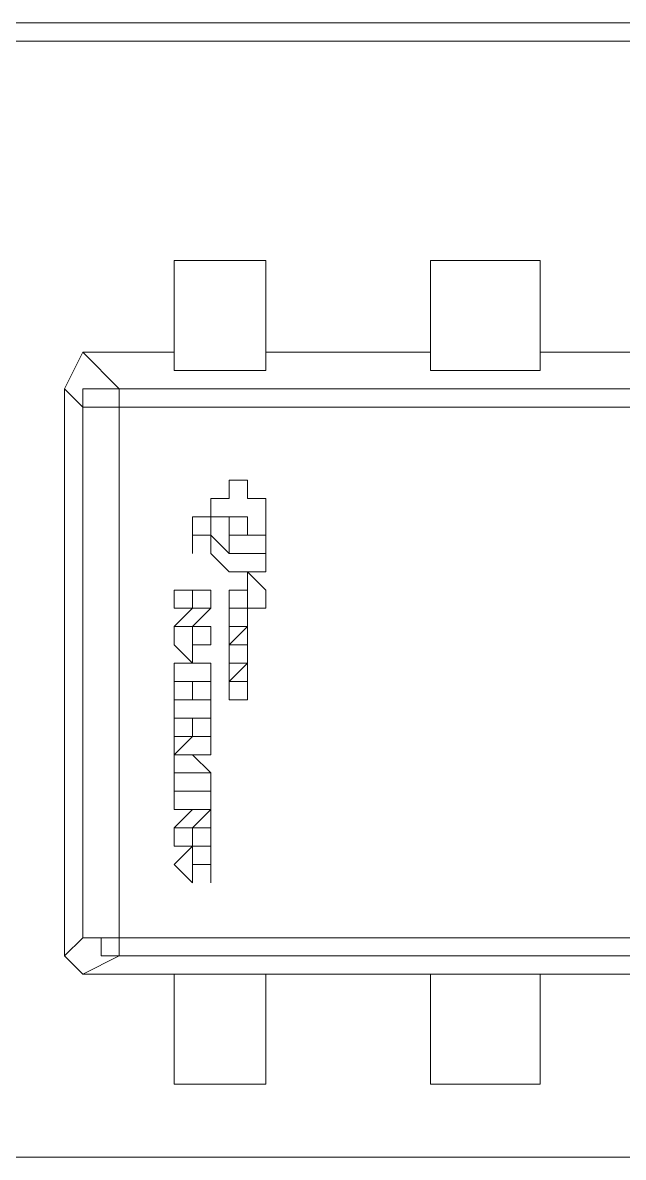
# Model space of a CAD drawing. Header units: centimetres. Extents: x -12.2 to 12.2, y -6.1 to 6.1.
# Drawn here: x -6.2599 to -6.1441, y 0.1357 to 0.3545 of the extents above; entities that cross this region are included whole.
import ezdxf

# ---------------------------------------------------------------- set-up
doc = ezdxf.new("R2010")
doc.units = ezdxf.units.CM
doc.header["$MEASUREMENT"] = 0
doc.layers.add('Camada 1', color=7, linetype='Continuous')

msp = doc.modelspace()

# ---------------------------------------------------------------- linework, layer by layer
at = {"layer": 'Camada 1', "lineweight": 9}
for points in [[(-5.8497, 0.35447), (-5.8497, 0.35447), (-6.60112, 0.35447), (-6.60112, 0.35447)], [(-5.89909, 0.35094), (-5.89909, 0.35094), (-6.60112, 0.35094), (-6.60112, 0.35094)], [(-6.21306, 0.30861), (-6.21306, 0.30861), (-6.2307, 0.30861), (-6.2307, 0.30861)], [(-6.2307, 0.30861), (-6.2307, 0.30861), (-6.2307, 0.28744), (-6.2307, 0.28744)], [(-6.21306, 0.28744), (-6.21306, 0.28744), (-6.21306, 0.30861), (-6.21306, 0.30861)], [(-6.16015, 0.30861), (-6.16015, 0.30861), (-6.18131, 0.30861), (-6.18131, 0.30861)], [(-6.18131, 0.30861), (-6.18131, 0.30861), (-6.18131, 0.28744), (-6.18131, 0.28744)], [(-6.16015, 0.28744), (-6.16015, 0.28744), (-6.16015, 0.30861), (-6.16015, 0.30861)], [(-6.25187, 0.28391), (-6.25187, 0.28391), (-6.24834, 0.29097), (-6.24834, 0.29097)], [(-6.24129, 0.28391), (-6.24129, 0.28391), (-6.24834, 0.29097), (-6.24834, 0.29097)], [(-6.24834, 0.29097), (-6.24834, 0.29097), (-6.2307, 0.29097), (-6.2307, 0.29097)], [(-6.21306, 0.29097), (-6.21306, 0.29097), (-6.18131, 0.29097), (-6.18131, 0.29097)], [(-6.16015, 0.29097), (-6.16015, 0.29097), (-6.13192, 0.29097), (-6.13192, 0.29097)], [(-6.2307, 0.28744), (-6.2307, 0.28744), (-6.21306, 0.28744), (-6.21306, 0.28744)], [(-6.18131, 0.28744), (-6.18131, 0.28744), (-6.16015, 0.28744), (-6.16015, 0.28744)], [(-6.24834, 0.28038), (-6.24834, 0.28038), (-6.25187, 0.28391), (-6.25187, 0.28391)], [(-6.25187, 0.17455), (-6.25187, 0.17455), (-6.25187, 0.28391), (-6.25187, 0.28391)], [(-6.10017, 0.28391), (-6.10017, 0.28391), (-6.24129, 0.28391), (-6.24129, 0.28391)], [(-6.24834, 0.28038), (-6.24834, 0.28038), (-6.24834, 0.17808), (-6.24834, 0.17808)], [(-6.24129, 0.28038), (-6.24129, 0.28038), (-6.24129, 0.17808), (-6.24129, 0.17808)], [(-6.10017, 0.28038), (-6.10017, 0.28038), (-6.24129, 0.28038), (-6.24129, 0.28038)], [(-6.22012, 0.26627), (-6.22012, 0.26627), (-6.22012, 0.26627), (-6.22012, 0.26627)], [(-6.22012, 0.26627), (-6.22012, 0.26627), (-6.21659, 0.26627), (-6.21659, 0.26627)], [(-6.21659, 0.26627), (-6.21659, 0.26627), (-6.21659, 0.26627), (-6.21659, 0.26627)], [(-6.21659, 0.26627), (-6.21659, 0.26627), (-6.21659, 0.26274), (-6.21659, 0.26274)], [(-6.22365, 0.26274), (-6.22365, 0.26274), (-6.22365, 0.26274), (-6.22365, 0.26274)], [(-6.21659, 0.26274), (-6.21659, 0.26274), (-6.21306, 0.26274), (-6.21306, 0.26274)], [(-6.21306, 0.26274), (-6.21306, 0.26274), (-6.21306, 0.25922), (-6.21306, 0.25922)], [(-6.22012, 0.25922), (-6.22012, 0.25922), (-6.22365, 0.25922), (-6.22365, 0.25922)], [(-6.22365, 0.25922), (-6.22365, 0.25922), (-6.22365, 0.25569), (-6.22365, 0.25569)], [(-6.22012, 0.25922), (-6.22012, 0.25922), (-6.22012, 0.25922), (-6.22012, 0.25922)], [(-6.22012, 0.25922), (-6.22012, 0.25922), (-6.22012, 0.25569), (-6.22012, 0.25569)], [(-6.22012, 0.25569), (-6.22012, 0.25569), (-6.22012, 0.25922), (-6.22012, 0.25922)], [(-6.21659, 0.25569), (-6.21659, 0.25569), (-6.21659, 0.25922), (-6.21659, 0.25922)], [(-6.21659, 0.25922), (-6.21659, 0.25922), (-6.21659, 0.25922), (-6.21659, 0.25922)], [(-6.21306, 0.25922), (-6.21306, 0.25922), (-6.21306, 0.25922), (-6.21306, 0.25922)], [(-6.21306, 0.25922), (-6.21306, 0.25922), (-6.21306, 0.25569), (-6.21306, 0.25569)], [(-6.22717, 0.25569), (-6.22717, 0.25569), (-6.22717, 0.25569), (-6.22717, 0.25569)], [(-6.22365, 0.25569), (-6.22365, 0.25569), (-6.22365, 0.25569), (-6.22365, 0.25569)], [(-6.22365, 0.25569), (-6.22365, 0.25569), (-6.22365, 0.25569), (-6.22365, 0.25569)], [(-6.22365, 0.25569), (-6.22365, 0.25569), (-6.22365, 0.25569), (-6.22365, 0.25569)], [(-6.22365, 0.25569), (-6.22365, 0.25569), (-6.22012, 0.25216), (-6.22012, 0.25216)], [(-6.22012, 0.25569), (-6.22012, 0.25569), (-6.22012, 0.25569), (-6.22012, 0.25569)], [(-6.22012, 0.25569), (-6.22012, 0.25569), (-6.22012, 0.25569), (-6.22012, 0.25569)], [(-6.22012, 0.25569), (-6.22012, 0.25569), (-6.22012, 0.25569), (-6.22012, 0.25569)], [(-6.22012, 0.25569), (-6.22012, 0.25569), (-6.22012, 0.25216), (-6.22012, 0.25216)], [(-6.22012, 0.25569), (-6.22012, 0.25569), (-6.22012, 0.25569), (-6.22012, 0.25569)], [(-6.22012, 0.25569), (-6.22012, 0.25569), (-6.22012, 0.25569), (-6.22012, 0.25569)], [(-6.21659, 0.25569), (-6.21659, 0.25569), (-6.21659, 0.25569), (-6.21659, 0.25569)], [(-6.21659, 0.25569), (-6.21659, 0.25569), (-6.21659, 0.25569), (-6.21659, 0.25569)], [(-6.21659, 0.25569), (-6.21659, 0.25569), (-6.21306, 0.25569), (-6.21306, 0.25569)], [(-6.21306, 0.25569), (-6.21306, 0.25569), (-6.21306, 0.25569), (-6.21306, 0.25569)], [(-6.21306, 0.25569), (-6.21306, 0.25569), (-6.21306, 0.25569), (-6.21306, 0.25569)], [(-6.21306, 0.25569), (-6.21306, 0.25569), (-6.21306, 0.25216), (-6.21306, 0.25216)], [(-6.21306, 0.25569), (-6.21306, 0.25569), (-6.21306, 0.25569), (-6.21306, 0.25569)], [(-6.21306, 0.25569), (-6.21306, 0.25569), (-6.21306, 0.25569), (-6.21306, 0.25569)], [(-6.21306, 0.25569), (-6.21306, 0.25569), (-6.21306, 0.25569), (-6.21306, 0.25569)], [(-6.21306, 0.25569), (-6.21306, 0.25569), (-6.21306, 0.25569), (-6.21306, 0.25569)], [(-6.21306, 0.25569), (-6.21306, 0.25569), (-6.21306, 0.25569), (-6.21306, 0.25569)], [(-6.21306, 0.25569), (-6.21306, 0.25569), (-6.21306, 0.25569), (-6.21306, 0.25569)], [(-6.21306, 0.25569), (-6.21306, 0.25569), (-6.21306, 0.25569), (-6.21306, 0.25569)], [(-6.22012, 0.24863), (-6.22012, 0.24863), (-6.22365, 0.25216), (-6.22365, 0.25216)], [(-6.22012, 0.25216), (-6.22012, 0.25216), (-6.21659, 0.25216), (-6.21659, 0.25216)], [(-6.21659, 0.25216), (-6.21659, 0.25216), (-6.21659, 0.25216), (-6.21659, 0.25216)], [(-6.21659, 0.25216), (-6.21659, 0.25216), (-6.21659, 0.25216), (-6.21659, 0.25216)], [(-6.21659, 0.25216), (-6.21659, 0.25216), (-6.21659, 0.25216), (-6.21659, 0.25216)], [(-6.21659, 0.25216), (-6.21659, 0.25216), (-6.21659, 0.25216), (-6.21659, 0.25216)], [(-6.21659, 0.25216), (-6.21659, 0.25216), (-6.21306, 0.25216), (-6.21306, 0.25216)], [(-6.21306, 0.25216), (-6.21306, 0.25216), (-6.21306, 0.24863), (-6.21306, 0.24863)], [(-6.21659, 0.24863), (-6.21659, 0.24863), (-6.22012, 0.24863), (-6.22012, 0.24863)], [(-6.22012, 0.24863), (-6.22012, 0.24863), (-6.22012, 0.24863), (-6.22012, 0.24863)], [(-6.22012, 0.24863), (-6.22012, 0.24863), (-6.22012, 0.24863), (-6.22012, 0.24863)], [(-6.21306, 0.24863), (-6.21306, 0.24863), (-6.21659, 0.24863), (-6.21659, 0.24863)], [(-6.21659, 0.24863), (-6.21659, 0.24863), (-6.21659, 0.24863), (-6.21659, 0.24863)], [(-6.21659, 0.24863), (-6.21659, 0.24863), (-6.21659, 0.24863), (-6.21659, 0.24863)], [(-6.21659, 0.24863), (-6.21659, 0.24863), (-6.21659, 0.24863), (-6.21659, 0.24863)], [(-6.21659, 0.24863), (-6.21659, 0.24863), (-6.21306, 0.2451), (-6.21306, 0.2451)], [(-6.2307, 0.24158), (-6.2307, 0.24158), (-6.2307, 0.2451), (-6.2307, 0.2451)], [(-6.2307, 0.2451), (-6.2307, 0.2451), (-6.2307, 0.2451), (-6.2307, 0.2451)], [(-6.22365, 0.2451), (-6.22365, 0.2451), (-6.22717, 0.2451), (-6.22717, 0.2451)], [(-6.22717, 0.2451), (-6.22717, 0.2451), (-6.22365, 0.2451), (-6.22365, 0.2451)], [(-6.22365, 0.2451), (-6.22365, 0.2451), (-6.22365, 0.2451), (-6.22365, 0.2451)], [(-6.22365, 0.2451), (-6.22365, 0.2451), (-6.22365, 0.24158), (-6.22365, 0.24158)], [(-6.22365, 0.2451), (-6.22365, 0.2451), (-6.22365, 0.2451), (-6.22365, 0.2451)], [(-6.22012, 0.2451), (-6.22012, 0.2451), (-6.22012, 0.2451), (-6.22012, 0.2451)], [(-6.22012, 0.2451), (-6.22012, 0.2451), (-6.21659, 0.2451), (-6.21659, 0.2451)], [(-6.21659, 0.2451), (-6.21659, 0.2451), (-6.22012, 0.2451), (-6.22012, 0.2451)], [(-6.22012, 0.24158), (-6.22012, 0.24158), (-6.22012, 0.2451), (-6.22012, 0.2451)], [(-6.22012, 0.2451), (-6.22012, 0.2451), (-6.22012, 0.2451), (-6.22012, 0.2451)], [(-6.21659, 0.2451), (-6.21659, 0.2451), (-6.21659, 0.2451), (-6.21659, 0.2451)], [(-6.21306, 0.2451), (-6.21306, 0.2451), (-6.21306, 0.24158), (-6.21306, 0.24158)], [(-6.2307, 0.24158), (-6.2307, 0.24158), (-6.2307, 0.24158), (-6.2307, 0.24158)], [(-6.2307, 0.23805), (-6.2307, 0.23805), (-6.22717, 0.24158), (-6.22717, 0.24158)], [(-6.2307, 0.24158), (-6.2307, 0.24158), (-6.2307, 0.24158), (-6.2307, 0.24158)], [(-6.2307, 0.24158), (-6.2307, 0.24158), (-6.2307, 0.24158), (-6.2307, 0.24158)], [(-6.2307, 0.24158), (-6.2307, 0.24158), (-6.2307, 0.24158), (-6.2307, 0.24158)], [(-6.22717, 0.24158), (-6.22717, 0.24158), (-6.22717, 0.24158), (-6.22717, 0.24158)], [(-6.22717, 0.24158), (-6.22717, 0.24158), (-6.22365, 0.24158), (-6.22365, 0.24158)], [(-6.22365, 0.24158), (-6.22365, 0.24158), (-6.22717, 0.23805), (-6.22717, 0.23805)], [(-6.22365, 0.24158), (-6.22365, 0.24158), (-6.22365, 0.24158), (-6.22365, 0.24158)], [(-6.22365, 0.24158), (-6.22365, 0.24158), (-6.22365, 0.24158), (-6.22365, 0.24158)], [(-6.22365, 0.24158), (-6.22365, 0.24158), (-6.22365, 0.24158), (-6.22365, 0.24158)], [(-6.22365, 0.24158), (-6.22365, 0.24158), (-6.22365, 0.24158), (-6.22365, 0.24158)], [(-6.22012, 0.24158), (-6.22012, 0.24158), (-6.22012, 0.24158), (-6.22012, 0.24158)], [(-6.22012, 0.24158), (-6.22012, 0.24158), (-6.22012, 0.24158), (-6.22012, 0.24158)], [(-6.22012, 0.24158), (-6.22012, 0.24158), (-6.21659, 0.24158), (-6.21659, 0.24158)], [(-6.21659, 0.24158), (-6.21659, 0.24158), (-6.22012, 0.24158), (-6.22012, 0.24158)], [(-6.22012, 0.24158), (-6.22012, 0.24158), (-6.22012, 0.23805), (-6.22012, 0.23805)], [(-6.22012, 0.23805), (-6.22012, 0.23805), (-6.22012, 0.24158), (-6.22012, 0.24158)], [(-6.22012, 0.24158), (-6.22012, 0.24158), (-6.22012, 0.24158), (-6.22012, 0.24158)], [(-6.22012, 0.24158), (-6.22012, 0.24158), (-6.22012, 0.24158), (-6.22012, 0.24158)], [(-6.22012, 0.24158), (-6.22012, 0.24158), (-6.22012, 0.23805), (-6.22012, 0.23805)], [(-6.22012, 0.23805), (-6.22012, 0.23805), (-6.22012, 0.24158), (-6.22012, 0.24158)], [(-6.22012, 0.24158), (-6.22012, 0.24158), (-6.22012, 0.24158), (-6.22012, 0.24158)], [(-6.21306, 0.24158), (-6.21306, 0.24158), (-6.21659, 0.24158), (-6.21659, 0.24158)], [(-6.21659, 0.24158), (-6.21659, 0.24158), (-6.21659, 0.24158), (-6.21659, 0.24158)], [(-6.21659, 0.24158), (-6.21659, 0.24158), (-6.21659, 0.24158), (-6.21659, 0.24158)], [(-6.21659, 0.24158), (-6.21659, 0.24158), (-6.21659, 0.24158), (-6.21659, 0.24158)], [(-6.21659, 0.24158), (-6.21659, 0.24158), (-6.21659, 0.24158), (-6.21659, 0.24158)], [(-6.21659, 0.24158), (-6.21659, 0.24158), (-6.21659, 0.23805), (-6.21659, 0.23805)], [(-6.21659, 0.23805), (-6.21659, 0.23805), (-6.21659, 0.24158), (-6.21659, 0.24158)], [(-6.21659, 0.24158), (-6.21659, 0.24158), (-6.21659, 0.24158), (-6.21659, 0.24158)], [(-6.22365, 0.23805), (-6.22365, 0.23805), (-6.2307, 0.23805), (-6.2307, 0.23805)], [(-6.2307, 0.23805), (-6.2307, 0.23805), (-6.2307, 0.23805), (-6.2307, 0.23805)], [(-6.2307, 0.23805), (-6.2307, 0.23805), (-6.22717, 0.23805), (-6.22717, 0.23805)], [(-6.22717, 0.23805), (-6.22717, 0.23805), (-6.22365, 0.23805), (-6.22365, 0.23805)], [(-6.22717, 0.23805), (-6.22717, 0.23805), (-6.22717, 0.23805), (-6.22717, 0.23805)], [(-6.22365, 0.23805), (-6.22365, 0.23805), (-6.22365, 0.23805), (-6.22365, 0.23805)], [(-6.22365, 0.23805), (-6.22365, 0.23805), (-6.22365, 0.23805), (-6.22365, 0.23805)], [(-6.22365, 0.23805), (-6.22365, 0.23805), (-6.22365, 0.23805), (-6.22365, 0.23805)], [(-6.22365, 0.23805), (-6.22365, 0.23805), (-6.22365, 0.23805), (-6.22365, 0.23805)], [(-6.22365, 0.23805), (-6.22365, 0.23805), (-6.22365, 0.23805), (-6.22365, 0.23805)], [(-6.22012, 0.23805), (-6.22012, 0.23805), (-6.21659, 0.23805), (-6.21659, 0.23805)], [(-6.21659, 0.23805), (-6.21659, 0.23805), (-6.22012, 0.23805), (-6.22012, 0.23805)], [(-6.22012, 0.23805), (-6.22012, 0.23805), (-6.22012, 0.23805), (-6.22012, 0.23805)], [(-6.22012, 0.23805), (-6.22012, 0.23805), (-6.22012, 0.23805), (-6.22012, 0.23805)], [(-6.22012, 0.23805), (-6.22012, 0.23805), (-6.22012, 0.23805), (-6.22012, 0.23805)], [(-6.22012, 0.23805), (-6.22012, 0.23805), (-6.22012, 0.23805), (-6.22012, 0.23805)], [(-6.22012, 0.23805), (-6.22012, 0.23805), (-6.22012, 0.23805), (-6.22012, 0.23805)], [(-6.22012, 0.23452), (-6.22012, 0.23452), (-6.22012, 0.23805), (-6.22012, 0.23805)], [(-6.22012, 0.23805), (-6.22012, 0.23805), (-6.22012, 0.23805), (-6.22012, 0.23805)], [(-6.22012, 0.23805), (-6.22012, 0.23805), (-6.22012, 0.23452), (-6.22012, 0.23452)], [(-6.22012, 0.23452), (-6.22012, 0.23452), (-6.21659, 0.23805), (-6.21659, 0.23805)], [(-6.22012, 0.23805), (-6.22012, 0.23805), (-6.22012, 0.23805), (-6.22012, 0.23805)], [(-6.21659, 0.23805), (-6.21659, 0.23805), (-6.21659, 0.23805), (-6.21659, 0.23805)], [(-6.21659, 0.23805), (-6.21659, 0.23805), (-6.21659, 0.23805), (-6.21659, 0.23805)], [(-6.21659, 0.23805), (-6.21659, 0.23805), (-6.21659, 0.23805), (-6.21659, 0.23805)], [(-6.21659, 0.23805), (-6.21659, 0.23805), (-6.21659, 0.23805), (-6.21659, 0.23805)], [(-6.21659, 0.23805), (-6.21659, 0.23805), (-6.21659, 0.23805), (-6.21659, 0.23805)], [(-6.21659, 0.23805), (-6.21659, 0.23805), (-6.21659, 0.23805), (-6.21659, 0.23805)], [(-6.21659, 0.23805), (-6.21659, 0.23805), (-6.21659, 0.23452), (-6.21659, 0.23452)], [(-6.2307, 0.23452), (-6.2307, 0.23452), (-6.2307, 0.23452), (-6.2307, 0.23452)], [(-6.2307, 0.23452), (-6.2307, 0.23452), (-6.2307, 0.23452), (-6.2307, 0.23452)], [(-6.22717, 0.23452), (-6.22717, 0.23452), (-6.22717, 0.23452), (-6.22717, 0.23452)], [(-6.22365, 0.23452), (-6.22365, 0.23452), (-6.22365, 0.23452), (-6.22365, 0.23452)], [(-6.22365, 0.23452), (-6.22365, 0.23452), (-6.22365, 0.23452), (-6.22365, 0.23452)], [(-6.22365, 0.23452), (-6.22365, 0.23452), (-6.22365, 0.23452), (-6.22365, 0.23452)], [(-6.22365, 0.23452), (-6.22365, 0.23452), (-6.22365, 0.23452), (-6.22365, 0.23452)], [(-6.22365, 0.23452), (-6.22365, 0.23452), (-6.22365, 0.23452), (-6.22365, 0.23452)], [(-6.22365, 0.23452), (-6.22365, 0.23452), (-6.22365, 0.23452), (-6.22365, 0.23452)], [(-6.22365, 0.23452), (-6.22365, 0.23452), (-6.22365, 0.23452), (-6.22365, 0.23452)], [(-6.21659, 0.23452), (-6.21659, 0.23452), (-6.22012, 0.23452), (-6.22012, 0.23452)], [(-6.22012, 0.23452), (-6.22012, 0.23452), (-6.22012, 0.23099), (-6.22012, 0.23099)], [(-6.22012, 0.23452), (-6.22012, 0.23452), (-6.22012, 0.23452), (-6.22012, 0.23452)], [(-6.22012, 0.23452), (-6.22012, 0.23452), (-6.22012, 0.23452), (-6.22012, 0.23452)], [(-6.22012, 0.23452), (-6.22012, 0.23452), (-6.22012, 0.23452), (-6.22012, 0.23452)], [(-6.22012, 0.23452), (-6.22012, 0.23452), (-6.22012, 0.23452), (-6.22012, 0.23452)], [(-6.22012, 0.23452), (-6.22012, 0.23452), (-6.22012, 0.23452), (-6.22012, 0.23452)], [(-6.22012, 0.23099), (-6.22012, 0.23099), (-6.22012, 0.23452), (-6.22012, 0.23452)], [(-6.22012, 0.23452), (-6.22012, 0.23452), (-6.22012, 0.23452), (-6.22012, 0.23452)], [(-6.21659, 0.23452), (-6.21659, 0.23452), (-6.21659, 0.23452), (-6.21659, 0.23452)], [(-6.21659, 0.23452), (-6.21659, 0.23452), (-6.21659, 0.23452), (-6.21659, 0.23452)], [(-6.21659, 0.23452), (-6.21659, 0.23452), (-6.21659, 0.23452), (-6.21659, 0.23452)], [(-6.21659, 0.23452), (-6.21659, 0.23452), (-6.21659, 0.23452), (-6.21659, 0.23452)], [(-6.21659, 0.23452), (-6.21659, 0.23452), (-6.21659, 0.23452), (-6.21659, 0.23452)], [(-6.21659, 0.23452), (-6.21659, 0.23452), (-6.21659, 0.23452), (-6.21659, 0.23452)], [(-6.21659, 0.23452), (-6.21659, 0.23452), (-6.21659, 0.23099), (-6.21659, 0.23099)], [(-6.2307, 0.23099), (-6.2307, 0.23099), (-6.2307, 0.23099), (-6.2307, 0.23099)], [(-6.2307, 0.22747), (-6.2307, 0.22747), (-6.2307, 0.23099), (-6.2307, 0.23099)], [(-6.22717, 0.23099), (-6.22717, 0.23099), (-6.22365, 0.23099), (-6.22365, 0.23099)], [(-6.22365, 0.23099), (-6.22365, 0.23099), (-6.22717, 0.23099), (-6.22717, 0.23099)], [(-6.22365, 0.23099), (-6.22365, 0.23099), (-6.22365, 0.22747), (-6.22365, 0.22747)], [(-6.22365, 0.22747), (-6.22365, 0.22747), (-6.22365, 0.23099), (-6.22365, 0.23099)], [(-6.22365, 0.23099), (-6.22365, 0.23099), (-6.22365, 0.23099), (-6.22365, 0.23099)], [(-6.22365, 0.23099), (-6.22365, 0.23099), (-6.22365, 0.23099), (-6.22365, 0.23099)], [(-6.22365, 0.23099), (-6.22365, 0.23099), (-6.22365, 0.23099), (-6.22365, 0.23099)], [(-6.22365, 0.23099), (-6.22365, 0.23099), (-6.22365, 0.23099), (-6.22365, 0.23099)], [(-6.22012, 0.23099), (-6.22012, 0.23099), (-6.22012, 0.22747), (-6.22012, 0.22747)], [(-6.22012, 0.22747), (-6.22012, 0.22747), (-6.21659, 0.23099), (-6.21659, 0.23099)], [(-6.21659, 0.23099), (-6.21659, 0.23099), (-6.22012, 0.23099), (-6.22012, 0.23099)], [(-6.22012, 0.23099), (-6.22012, 0.23099), (-6.22012, 0.23099), (-6.22012, 0.23099)], [(-6.22012, 0.23099), (-6.22012, 0.23099), (-6.22012, 0.23099), (-6.22012, 0.23099)], [(-6.22012, 0.23099), (-6.22012, 0.23099), (-6.21659, 0.23099), (-6.21659, 0.23099)], [(-6.22012, 0.22747), (-6.22012, 0.22747), (-6.22012, 0.23099), (-6.22012, 0.23099)], [(-6.22012, 0.23099), (-6.22012, 0.23099), (-6.22012, 0.23099), (-6.22012, 0.23099)], [(-6.22012, 0.23099), (-6.22012, 0.23099), (-6.22012, 0.23099), (-6.22012, 0.23099)], [(-6.22012, 0.23099), (-6.22012, 0.23099), (-6.22012, 0.23099), (-6.22012, 0.23099)], [(-6.21659, 0.23099), (-6.21659, 0.23099), (-6.21659, 0.23099), (-6.21659, 0.23099)], [(-6.21659, 0.23099), (-6.21659, 0.23099), (-6.21659, 0.22747), (-6.21659, 0.22747)], [(-6.2307, 0.22747), (-6.2307, 0.22747), (-6.2307, 0.22747), (-6.2307, 0.22747)], [(-6.2307, 0.22394), (-6.2307, 0.22394), (-6.2307, 0.22747), (-6.2307, 0.22747)], [(-6.2307, 0.22747), (-6.2307, 0.22747), (-6.2307, 0.22747), (-6.2307, 0.22747)], [(-6.22717, 0.22747), (-6.22717, 0.22747), (-6.22717, 0.22747), (-6.22717, 0.22747)], [(-6.22717, 0.22394), (-6.22717, 0.22394), (-6.22717, 0.22747), (-6.22717, 0.22747)], [(-6.22717, 0.22747), (-6.22717, 0.22747), (-6.22365, 0.22747), (-6.22365, 0.22747)], [(-6.22717, 0.22747), (-6.22717, 0.22747), (-6.22717, 0.22394), (-6.22717, 0.22394)], [(-6.22365, 0.22747), (-6.22365, 0.22747), (-6.22717, 0.22747), (-6.22717, 0.22747)], [(-6.22365, 0.22747), (-6.22365, 0.22747), (-6.22365, 0.22747), (-6.22365, 0.22747)], [(-6.22365, 0.22747), (-6.22365, 0.22747), (-6.22365, 0.22394), (-6.22365, 0.22394)], [(-6.22365, 0.22394), (-6.22365, 0.22394), (-6.22365, 0.22747), (-6.22365, 0.22747)], [(-6.22365, 0.22747), (-6.22365, 0.22747), (-6.22365, 0.22747), (-6.22365, 0.22747)], [(-6.22365, 0.22747), (-6.22365, 0.22747), (-6.22365, 0.22747), (-6.22365, 0.22747)], [(-6.22365, 0.22747), (-6.22365, 0.22747), (-6.22365, 0.22747), (-6.22365, 0.22747)], [(-6.22365, 0.22747), (-6.22365, 0.22747), (-6.22365, 0.22747), (-6.22365, 0.22747)], [(-6.21659, 0.22747), (-6.21659, 0.22747), (-6.22012, 0.22747), (-6.22012, 0.22747)], [(-6.22012, 0.22747), (-6.22012, 0.22747), (-6.22012, 0.22747), (-6.22012, 0.22747)], [(-6.22012, 0.22747), (-6.22012, 0.22747), (-6.22012, 0.22747), (-6.22012, 0.22747)], [(-6.22012, 0.22747), (-6.22012, 0.22747), (-6.22012, 0.22747), (-6.22012, 0.22747)], [(-6.22012, 0.22747), (-6.22012, 0.22747), (-6.22012, 0.22747), (-6.22012, 0.22747)], [(-6.22012, 0.22747), (-6.22012, 0.22747), (-6.22012, 0.22747), (-6.22012, 0.22747)], [(-6.22012, 0.22747), (-6.22012, 0.22747), (-6.22012, 0.22747), (-6.22012, 0.22747)], [(-6.22012, 0.22747), (-6.22012, 0.22747), (-6.22012, 0.22747), (-6.22012, 0.22747)], [(-6.22012, 0.22747), (-6.22012, 0.22747), (-6.22012, 0.22747), (-6.22012, 0.22747)], [(-6.22012, 0.22747), (-6.22012, 0.22747), (-6.22012, 0.22747), (-6.22012, 0.22747)], [(-6.22012, 0.22747), (-6.22012, 0.22747), (-6.22012, 0.22394), (-6.22012, 0.22394)], [(-6.22012, 0.22747), (-6.22012, 0.22747), (-6.22012, 0.22747), (-6.22012, 0.22747)], [(-6.2307, 0.22041), (-6.2307, 0.22041), (-6.2307, 0.22394), (-6.2307, 0.22394)], [(-6.2307, 0.22394), (-6.2307, 0.22394), (-6.2307, 0.22394), (-6.2307, 0.22394)], [(-6.22717, 0.22394), (-6.22717, 0.22394), (-6.22717, 0.22394), (-6.22717, 0.22394)], [(-6.22717, 0.22394), (-6.22717, 0.22394), (-6.22365, 0.22394), (-6.22365, 0.22394)], [(-6.22717, 0.22394), (-6.22717, 0.22394), (-6.22717, 0.22394), (-6.22717, 0.22394)], [(-6.22365, 0.22394), (-6.22365, 0.22394), (-6.22365, 0.22394), (-6.22365, 0.22394)], [(-6.22365, 0.22394), (-6.22365, 0.22394), (-6.22365, 0.22394), (-6.22365, 0.22394)], [(-6.22365, 0.22394), (-6.22365, 0.22394), (-6.22365, 0.22041), (-6.22365, 0.22041)], [(-6.22012, 0.22394), (-6.22012, 0.22394), (-6.22012, 0.22394), (-6.22012, 0.22394)], [(-6.22012, 0.22394), (-6.22012, 0.22394), (-6.22012, 0.22394), (-6.22012, 0.22394)], [(-6.21659, 0.22394), (-6.21659, 0.22394), (-6.21659, 0.22394), (-6.21659, 0.22394)], [(-6.21659, 0.22394), (-6.21659, 0.22394), (-6.21659, 0.22394), (-6.21659, 0.22394)], [(-6.21659, 0.22394), (-6.21659, 0.22394), (-6.21659, 0.22394), (-6.21659, 0.22394)], [(-6.21659, 0.22394), (-6.21659, 0.22394), (-6.21659, 0.22394), (-6.21659, 0.22394)], [(-6.21659, 0.22394), (-6.21659, 0.22394), (-6.21659, 0.22394), (-6.21659, 0.22394)], [(-6.21659, 0.22394), (-6.21659, 0.22394), (-6.21659, 0.22394), (-6.21659, 0.22394)], [(-6.21659, 0.22394), (-6.21659, 0.22394), (-6.21659, 0.22394), (-6.21659, 0.22394)], [(-6.2307, 0.22041), (-6.2307, 0.22041), (-6.2307, 0.22041), (-6.2307, 0.22041)], [(-6.22717, 0.22041), (-6.22717, 0.22041), (-6.22365, 0.22041), (-6.22365, 0.22041)], [(-6.22365, 0.22041), (-6.22365, 0.22041), (-6.22717, 0.22041), (-6.22717, 0.22041)], [(-6.22717, 0.22041), (-6.22717, 0.22041), (-6.22717, 0.22041), (-6.22717, 0.22041)], [(-6.22365, 0.22041), (-6.22365, 0.22041), (-6.22365, 0.22041), (-6.22365, 0.22041)], [(-6.22365, 0.22041), (-6.22365, 0.22041), (-6.22365, 0.22041), (-6.22365, 0.22041)], [(-6.22365, 0.22041), (-6.22365, 0.22041), (-6.22365, 0.22041), (-6.22365, 0.22041)], [(-6.22365, 0.22041), (-6.22365, 0.22041), (-6.22365, 0.21688), (-6.22365, 0.21688)], [(-6.2307, 0.21336), (-6.2307, 0.21336), (-6.2307, 0.21688), (-6.2307, 0.21688)], [(-6.2307, 0.21688), (-6.2307, 0.21688), (-6.2307, 0.21688), (-6.2307, 0.21688)], [(-6.2307, 0.21336), (-6.2307, 0.21336), (-6.22717, 0.21688), (-6.22717, 0.21688)], [(-6.22717, 0.21688), (-6.22717, 0.21688), (-6.22365, 0.21688), (-6.22365, 0.21688)], [(-6.22365, 0.21688), (-6.22365, 0.21688), (-6.22717, 0.21688), (-6.22717, 0.21688)], [(-6.22717, 0.21688), (-6.22717, 0.21688), (-6.22365, 0.21688), (-6.22365, 0.21688)], [(-6.22717, 0.21688), (-6.22717, 0.21688), (-6.22717, 0.21688), (-6.22717, 0.21688)], [(-6.22365, 0.21688), (-6.22365, 0.21688), (-6.22365, 0.21688), (-6.22365, 0.21688)], [(-6.22365, 0.21688), (-6.22365, 0.21688), (-6.22365, 0.21688), (-6.22365, 0.21688)], [(-6.22365, 0.21688), (-6.22365, 0.21688), (-6.22365, 0.21688), (-6.22365, 0.21688)], [(-6.22365, 0.21688), (-6.22365, 0.21688), (-6.22365, 0.21688), (-6.22365, 0.21688)], [(-6.22365, 0.21688), (-6.22365, 0.21688), (-6.22365, 0.21336), (-6.22365, 0.21336)], [(-6.2307, 0.21336), (-6.2307, 0.21336), (-6.2307, 0.21336), (-6.2307, 0.21336)], [(-6.22717, 0.21336), (-6.22717, 0.21336), (-6.2307, 0.21336), (-6.2307, 0.21336)], [(-6.2307, 0.20983), (-6.2307, 0.20983), (-6.2307, 0.21336), (-6.2307, 0.21336)], [(-6.2307, 0.21336), (-6.2307, 0.21336), (-6.2307, 0.21336), (-6.2307, 0.21336)], [(-6.2307, 0.21336), (-6.2307, 0.21336), (-6.2307, 0.21336), (-6.2307, 0.21336)], [(-6.22365, 0.21336), (-6.22365, 0.21336), (-6.22717, 0.21336), (-6.22717, 0.21336)], [(-6.22717, 0.21336), (-6.22717, 0.21336), (-6.22365, 0.20983), (-6.22365, 0.20983)], [(-6.22717, 0.21336), (-6.22717, 0.21336), (-6.22717, 0.21336), (-6.22717, 0.21336)], [(-6.2307, 0.20983), (-6.2307, 0.20983), (-6.2307, 0.20983), (-6.2307, 0.20983)], [(-6.2307, 0.2063), (-6.2307, 0.2063), (-6.2307, 0.20983), (-6.2307, 0.20983)], [(-6.2307, 0.20983), (-6.2307, 0.20983), (-6.2307, 0.20983), (-6.2307, 0.20983)], [(-6.22365, 0.20983), (-6.22365, 0.20983), (-6.22717, 0.20983), (-6.22717, 0.20983)], [(-6.22717, 0.20983), (-6.22717, 0.20983), (-6.22365, 0.20983), (-6.22365, 0.20983)], [(-6.22365, 0.20983), (-6.22365, 0.20983), (-6.22365, 0.20983), (-6.22365, 0.20983)], [(-6.22365, 0.20983), (-6.22365, 0.20983), (-6.22365, 0.20983), (-6.22365, 0.20983)], [(-6.22365, 0.20983), (-6.22365, 0.20983), (-6.22365, 0.20983), (-6.22365, 0.20983)], [(-6.22365, 0.20983), (-6.22365, 0.20983), (-6.22365, 0.20983), (-6.22365, 0.20983)], [(-6.22365, 0.20983), (-6.22365, 0.20983), (-6.22365, 0.20983), (-6.22365, 0.20983)], [(-6.22365, 0.20983), (-6.22365, 0.20983), (-6.22365, 0.2063), (-6.22365, 0.2063)], [(-6.22717, 0.2063), (-6.22717, 0.2063), (-6.2307, 0.2063), (-6.2307, 0.2063)], [(-6.2307, 0.20277), (-6.2307, 0.20277), (-6.2307, 0.2063), (-6.2307, 0.2063)], [(-6.2307, 0.2063), (-6.2307, 0.2063), (-6.2307, 0.2063), (-6.2307, 0.2063)], [(-6.22717, 0.2063), (-6.22717, 0.2063), (-6.22717, 0.2063), (-6.22717, 0.2063)], [(-6.22717, 0.2063), (-6.22717, 0.2063), (-6.22717, 0.2063), (-6.22717, 0.2063)], [(-6.22717, 0.2063), (-6.22717, 0.2063), (-6.22717, 0.2063), (-6.22717, 0.2063)], [(-6.22717, 0.2063), (-6.22717, 0.2063), (-6.22717, 0.2063), (-6.22717, 0.2063)], [(-6.22717, 0.2063), (-6.22717, 0.2063), (-6.22717, 0.2063), (-6.22717, 0.2063)], [(-6.22717, 0.2063), (-6.22717, 0.2063), (-6.22717, 0.2063), (-6.22717, 0.2063)], [(-6.22717, 0.2063), (-6.22717, 0.2063), (-6.22717, 0.2063), (-6.22717, 0.2063)], [(-6.22717, 0.2063), (-6.22717, 0.2063), (-6.22717, 0.2063), (-6.22717, 0.2063)], [(-6.22717, 0.2063), (-6.22717, 0.2063), (-6.22717, 0.2063), (-6.22717, 0.2063)], [(-6.22717, 0.2063), (-6.22717, 0.2063), (-6.22717, 0.2063), (-6.22717, 0.2063)], [(-6.22717, 0.2063), (-6.22717, 0.2063), (-6.22717, 0.2063), (-6.22717, 0.2063)], [(-6.22717, 0.2063), (-6.22717, 0.2063), (-6.22717, 0.2063), (-6.22717, 0.2063)], [(-6.22365, 0.2063), (-6.22365, 0.2063), (-6.22717, 0.2063), (-6.22717, 0.2063)], [(-6.22365, 0.2063), (-6.22365, 0.2063), (-6.22365, 0.2063), (-6.22365, 0.2063)], [(-6.22365, 0.2063), (-6.22365, 0.2063), (-6.22365, 0.2063), (-6.22365, 0.2063)], [(-6.22365, 0.2063), (-6.22365, 0.2063), (-6.22365, 0.2063), (-6.22365, 0.2063)], [(-6.22365, 0.2063), (-6.22365, 0.2063), (-6.22365, 0.2063), (-6.22365, 0.2063)], [(-6.22365, 0.2063), (-6.22365, 0.2063), (-6.22365, 0.2063), (-6.22365, 0.2063)], [(-6.22365, 0.2063), (-6.22365, 0.2063), (-6.22365, 0.2063), (-6.22365, 0.2063)], [(-6.22365, 0.2063), (-6.22365, 0.2063), (-6.22365, 0.20277), (-6.22365, 0.20277)], [(-6.2307, 0.20277), (-6.2307, 0.20277), (-6.2307, 0.20277), (-6.2307, 0.20277)], [(-6.2307, 0.19924), (-6.2307, 0.19924), (-6.22717, 0.20277), (-6.22717, 0.20277)], [(-6.22717, 0.20277), (-6.22717, 0.20277), (-6.22717, 0.20277), (-6.22717, 0.20277)], [(-6.22717, 0.20277), (-6.22717, 0.20277), (-6.22365, 0.20277), (-6.22365, 0.20277)], [(-6.22365, 0.20277), (-6.22365, 0.20277), (-6.22717, 0.19924), (-6.22717, 0.19924)], [(-6.22365, 0.20277), (-6.22365, 0.20277), (-6.22365, 0.20277), (-6.22365, 0.20277)], [(-6.22365, 0.20277), (-6.22365, 0.20277), (-6.22365, 0.19924), (-6.22365, 0.19924)], [(-6.22365, 0.19924), (-6.22365, 0.19924), (-6.2307, 0.19924), (-6.2307, 0.19924)], [(-6.2307, 0.19924), (-6.2307, 0.19924), (-6.2307, 0.19924), (-6.2307, 0.19924)], [(-6.2307, 0.19924), (-6.2307, 0.19924), (-6.2307, 0.19924), (-6.2307, 0.19924)], [(-6.2307, 0.19572), (-6.2307, 0.19572), (-6.2307, 0.19924), (-6.2307, 0.19924)], [(-6.22717, 0.19924), (-6.22717, 0.19924), (-6.22365, 0.19924), (-6.22365, 0.19924)], [(-6.22365, 0.19924), (-6.22365, 0.19924), (-6.22365, 0.19924), (-6.22365, 0.19924)], [(-6.22365, 0.19924), (-6.22365, 0.19924), (-6.22365, 0.19924), (-6.22365, 0.19924)], [(-6.22365, 0.19924), (-6.22365, 0.19924), (-6.22365, 0.19924), (-6.22365, 0.19924)], [(-6.22365, 0.19572), (-6.22365, 0.19572), (-6.22365, 0.19924), (-6.22365, 0.19924)], [(-6.22365, 0.19924), (-6.22365, 0.19924), (-6.22365, 0.19924), (-6.22365, 0.19924)], [(-6.22365, 0.19924), (-6.22365, 0.19924), (-6.22365, 0.19924), (-6.22365, 0.19924)], [(-6.22365, 0.19924), (-6.22365, 0.19924), (-6.22365, 0.19572), (-6.22365, 0.19572)], [(-6.2307, 0.19572), (-6.2307, 0.19572), (-6.2307, 0.19572), (-6.2307, 0.19572)], [(-6.2307, 0.19219), (-6.2307, 0.19219), (-6.22717, 0.19572), (-6.22717, 0.19572)], [(-6.22365, 0.19572), (-6.22365, 0.19572), (-6.22717, 0.19572), (-6.22717, 0.19572)], [(-6.22717, 0.19572), (-6.22717, 0.19572), (-6.22365, 0.19572), (-6.22365, 0.19572)], [(-6.22717, 0.19572), (-6.22717, 0.19572), (-6.22717, 0.19572), (-6.22717, 0.19572)], [(-6.22717, 0.19572), (-6.22717, 0.19572), (-6.22717, 0.19219), (-6.22717, 0.19219)], [(-6.22365, 0.19572), (-6.22365, 0.19572), (-6.22365, 0.19572), (-6.22365, 0.19572)], [(-6.22365, 0.19572), (-6.22365, 0.19572), (-6.22365, 0.19572), (-6.22365, 0.19572)], [(-6.22365, 0.19572), (-6.22365, 0.19572), (-6.22365, 0.19572), (-6.22365, 0.19572)], [(-6.22365, 0.19572), (-6.22365, 0.19572), (-6.22365, 0.19572), (-6.22365, 0.19572)], [(-6.2307, 0.19219), (-6.2307, 0.19219), (-6.2307, 0.19219), (-6.2307, 0.19219)], [(-6.2307, 0.19219), (-6.2307, 0.19219), (-6.2307, 0.19219), (-6.2307, 0.19219)], [(-6.2307, 0.19219), (-6.2307, 0.19219), (-6.2307, 0.19219), (-6.2307, 0.19219)], [(-6.22717, 0.19219), (-6.22717, 0.19219), (-6.22717, 0.19219), (-6.22717, 0.19219)], [(-6.22365, 0.19219), (-6.22365, 0.19219), (-6.22365, 0.18866), (-6.22365, 0.18866)], [(-6.22365, 0.18866), (-6.22365, 0.18866), (-6.22365, 0.19219), (-6.22365, 0.19219)], [(-6.22365, 0.19219), (-6.22365, 0.19219), (-6.22365, 0.19219), (-6.22365, 0.19219)], [(-6.22365, 0.19219), (-6.22365, 0.19219), (-6.22365, 0.19219), (-6.22365, 0.19219)], [(-6.22365, 0.19219), (-6.22365, 0.19219), (-6.22365, 0.19219), (-6.22365, 0.19219)], [(-6.22365, 0.19219), (-6.22365, 0.19219), (-6.22365, 0.19219), (-6.22365, 0.19219)], [(-6.22365, 0.19219), (-6.22365, 0.19219), (-6.22365, 0.19219), (-6.22365, 0.19219)], [(-6.24834, 0.17808), (-6.24834, 0.17808), (-6.25187, 0.17455), (-6.25187, 0.17455)], [(-6.24129, 0.17808), (-6.24129, 0.17808), (-6.10017, 0.17808), (-6.10017, 0.17808)], [(-6.24834, 0.17102), (-6.24834, 0.17102), (-6.25187, 0.17455), (-6.25187, 0.17455)], [(-6.24129, 0.17455), (-6.24129, 0.17455), (-6.24834, 0.17102), (-6.24834, 0.17102)], [(-6.24129, 0.17455), (-6.24129, 0.17455), (-6.10017, 0.17455), (-6.10017, 0.17455)], [(-6.24834, 0.17102), (-6.24834, 0.17102), (-6.2307, 0.17102), (-6.2307, 0.17102)], [(-6.2307, 0.14986), (-6.2307, 0.14986), (-6.2307, 0.17102), (-6.2307, 0.17102)], [(-6.2307, 0.17102), (-6.2307, 0.17102), (-6.21306, 0.17102), (-6.21306, 0.17102)], [(-6.21306, 0.17102), (-6.21306, 0.17102), (-6.21306, 0.14986), (-6.21306, 0.14986)], [(-6.21306, 0.17102), (-6.21306, 0.17102), (-6.18131, 0.17102), (-6.18131, 0.17102)], [(-6.18131, 0.14986), (-6.18131, 0.14986), (-6.18131, 0.17102), (-6.18131, 0.17102)], [(-6.18131, 0.17102), (-6.18131, 0.17102), (-6.16015, 0.17102), (-6.16015, 0.17102)], [(-6.16015, 0.17102), (-6.16015, 0.17102), (-6.16015, 0.14986), (-6.16015, 0.14986)], [(-6.16015, 0.17102), (-6.16015, 0.17102), (-6.13192, 0.17102), (-6.13192, 0.17102)], [(-6.21306, 0.14986), (-6.21306, 0.14986), (-6.2307, 0.14986), (-6.2307, 0.14986)], [(-6.16015, 0.14986), (-6.16015, 0.14986), (-6.18131, 0.14986), (-6.18131, 0.14986)], [(-6.60112, 0.13574), (-6.60112, 0.13574), (-5.89909, 0.13574), (-5.89909, 0.13574)]]:
    msp.add_open_spline(points, degree=3, dxfattribs=at)
for points, knots in [([(-6.24129, 0.28391), (-6.24129, 0.28391), (-6.24481, 0.28391), (-6.24481, 0.28391), (-6.24481, 0.28391), (-6.24834, 0.28391), (-6.24834, 0.28391), (-6.24834, 0.28391), (-6.24834, 0.28038), (-6.24834, 0.28038)], [0, 0, 0, 0, 0.333333, 0.333333, 0.333333, 0.666667, 0.666667, 0.666667, 1, 1, 1, 1]), ([(-6.24129, 0.28038), (-6.24129, 0.28038), (-6.24129, 0.28038), (-6.24129, 0.28038), (-6.24129, 0.28038), (-6.24129, 0.28391), (-6.24129, 0.28391)], [0, 0, 0, 0, 0.5, 0.5, 0.5, 1, 1, 1, 1]), ([(-6.24834, 0.28038), (-6.24834, 0.28038), (-6.24834, 0.28038), (-6.24834, 0.28038), (-6.24834, 0.28038), (-6.24481, 0.28038), (-6.24481, 0.28038), (-6.24481, 0.28038), (-6.24129, 0.28038), (-6.24129, 0.28038)], [0, 0, 0, 0, 0.333333, 0.333333, 0.333333, 0.666667, 0.666667, 0.666667, 1, 1, 1, 1]), ([(-6.22012, 0.26274), (-6.22012, 0.26274), (-6.22012, 0.26274), (-6.22012, 0.26274), (-6.22012, 0.26274), (-6.22012, 0.26627), (-6.22012, 0.26627)], [0, 0, 0, 0, 0.5, 0.5, 0.5, 1, 1, 1, 1]), ([(-6.22365, 0.26274), (-6.22365, 0.26274), (-6.22365, 0.26274), (-6.22365, 0.26274), (-6.22365, 0.26274), (-6.22012, 0.26274), (-6.22012, 0.26274)], [0, 0, 0, 0, 0.5, 0.5, 0.5, 1, 1, 1, 1]), ([(-6.22012, 0.25922), (-6.22012, 0.25922), (-6.22365, 0.25922), (-6.22365, 0.25922), (-6.22365, 0.25922), (-6.22365, 0.26274), (-6.22365, 0.26274)], [0, 0, 0, 0, 0.5, 0.5, 0.5, 1, 1, 1, 1]), ([(-6.22717, 0.25569), (-6.22717, 0.25569), (-6.22717, 0.25922), (-6.22717, 0.25922), (-6.22717, 0.25922), (-6.22365, 0.25922), (-6.22365, 0.25922)], [0, 0, 0, 0, 0.5, 0.5, 0.5, 1, 1, 1, 1]), ([(-6.22365, 0.25922), (-6.22365, 0.25922), (-6.22365, 0.25922), (-6.22365, 0.25922), (-6.22365, 0.25922), (-6.22012, 0.25922), (-6.22012, 0.25922)], [0, 0, 0, 0, 0.5, 0.5, 0.5, 1, 1, 1, 1]), ([(-6.21659, 0.25922), (-6.21659, 0.25922), (-6.21659, 0.25922), (-6.21659, 0.25922), (-6.21659, 0.25922), (-6.22012, 0.25922), (-6.22012, 0.25922)], [0, 0, 0, 0, 0.5, 0.5, 0.5, 1, 1, 1, 1]), ([(-6.22365, 0.25216), (-6.22365, 0.25216), (-6.22365, 0.25569), (-6.22365, 0.25569), (-6.22365, 0.25569), (-6.22717, 0.25569), (-6.22717, 0.25569)], [0, 0, 0, 0, 0.5, 0.5, 0.5, 1, 1, 1, 1]), ([(-6.22717, 0.25569), (-6.22717, 0.25569), (-6.22717, 0.25569), (-6.22717, 0.25569), (-6.22717, 0.25569), (-6.22717, 0.25216), (-6.22717, 0.25216)], [0, 0, 0, 0, 0.5, 0.5, 0.5, 1, 1, 1, 1]), ([(-6.22717, 0.25216), (-6.22717, 0.25216), (-6.22717, 0.25216), (-6.22717, 0.25216), (-6.22717, 0.25216), (-6.22717, 0.25569), (-6.22717, 0.25569)], [0, 0, 0, 0, 0.5, 0.5, 0.5, 1, 1, 1, 1]), ([(-6.22012, 0.25216), (-6.22012, 0.25216), (-6.22012, 0.25216), (-6.22012, 0.25216), (-6.22012, 0.25216), (-6.22012, 0.25569), (-6.22012, 0.25569)], [0, 0, 0, 0, 0.5, 0.5, 0.5, 1, 1, 1, 1]), ([(-6.21306, 0.25569), (-6.21306, 0.25569), (-6.21306, 0.25569), (-6.21306, 0.25569), (-6.21306, 0.25569), (-6.21659, 0.25569), (-6.21659, 0.25569), (-6.21659, 0.25569), (-6.22012, 0.25569), (-6.22012, 0.25569)], [0, 0, 0, 0, 0.333333, 0.333333, 0.333333, 0.666667, 0.666667, 0.666667, 1, 1, 1, 1]), ([(-6.22012, 0.25569), (-6.22012, 0.25569), (-6.22012, 0.25569), (-6.22012, 0.25569), (-6.22012, 0.25569), (-6.21659, 0.25569), (-6.21659, 0.25569)], [0, 0, 0, 0, 0.5, 0.5, 0.5, 1, 1, 1, 1]), ([(-6.21306, 0.25569), (-6.21306, 0.25569), (-6.21306, 0.25569), (-6.21306, 0.25569), (-6.21306, 0.25569), (-6.21659, 0.25569), (-6.21659, 0.25569)], [0, 0, 0, 0, 0.5, 0.5, 0.5, 1, 1, 1, 1]), ([(-6.21306, 0.25216), (-6.21306, 0.25216), (-6.21306, 0.25216), (-6.21306, 0.25216), (-6.21306, 0.25216), (-6.21306, 0.25569), (-6.21306, 0.25569)], [0, 0, 0, 0, 0.5, 0.5, 0.5, 1, 1, 1, 1]), ([(-6.21659, 0.2451), (-6.21659, 0.2451), (-6.21659, 0.2451), (-6.21659, 0.2451), (-6.21659, 0.2451), (-6.21659, 0.24863), (-6.21659, 0.24863)], [0, 0, 0, 0, 0.5, 0.5, 0.5, 1, 1, 1, 1]), ([(-6.2307, 0.2451), (-6.2307, 0.2451), (-6.2307, 0.2451), (-6.2307, 0.2451), (-6.2307, 0.2451), (-6.22717, 0.2451), (-6.22717, 0.2451)], [0, 0, 0, 0, 0.5, 0.5, 0.5, 1, 1, 1, 1]), ([(-6.22717, 0.2451), (-6.22717, 0.2451), (-6.22717, 0.2451), (-6.22717, 0.2451), (-6.22717, 0.2451), (-6.22717, 0.24158), (-6.22717, 0.24158), (-6.22717, 0.24158), (-6.2307, 0.24158), (-6.2307, 0.24158)], [0, 0, 0, 0, 0.333333, 0.333333, 0.333333, 0.666667, 0.666667, 0.666667, 1, 1, 1, 1]), ([(-6.22365, 0.24158), (-6.22365, 0.24158), (-6.22365, 0.24158), (-6.22365, 0.24158), (-6.22365, 0.24158), (-6.22365, 0.2451), (-6.22365, 0.2451)], [0, 0, 0, 0, 0.5, 0.5, 0.5, 1, 1, 1, 1]), ([(-6.22012, 0.2451), (-6.22012, 0.2451), (-6.22012, 0.2451), (-6.22012, 0.2451), (-6.22012, 0.2451), (-6.22012, 0.24158), (-6.22012, 0.24158)], [0, 0, 0, 0, 0.5, 0.5, 0.5, 1, 1, 1, 1]), ([(-6.21659, 0.24158), (-6.21659, 0.24158), (-6.21659, 0.24158), (-6.21659, 0.24158), (-6.21659, 0.24158), (-6.21659, 0.2451), (-6.21659, 0.2451)], [0, 0, 0, 0, 0.5, 0.5, 0.5, 1, 1, 1, 1]), ([(-6.22717, 0.24158), (-6.22717, 0.24158), (-6.22717, 0.24158), (-6.22717, 0.24158), (-6.22717, 0.24158), (-6.2307, 0.24158), (-6.2307, 0.24158)], [0, 0, 0, 0, 0.5, 0.5, 0.5, 1, 1, 1, 1]), ([(-6.2307, 0.24158), (-6.2307, 0.24158), (-6.2307, 0.24158), (-6.2307, 0.24158), (-6.2307, 0.24158), (-6.22717, 0.24158), (-6.22717, 0.24158)], [0, 0, 0, 0, 0.5, 0.5, 0.5, 1, 1, 1, 1]), ([(-6.2307, 0.23452), (-6.2307, 0.23452), (-6.2307, 0.23452), (-6.2307, 0.23452), (-6.2307, 0.23452), (-6.2307, 0.23805), (-6.2307, 0.23805)], [0, 0, 0, 0, 0.5, 0.5, 0.5, 1, 1, 1, 1]), ([(-6.22717, 0.23805), (-6.22717, 0.23805), (-6.22717, 0.23805), (-6.22717, 0.23805), (-6.22717, 0.23805), (-6.22717, 0.23452), (-6.22717, 0.23452)], [0, 0, 0, 0, 0.5, 0.5, 0.5, 1, 1, 1, 1]), ([(-6.22717, 0.23805), (-6.22717, 0.23805), (-6.22365, 0.23805), (-6.22365, 0.23805), (-6.22365, 0.23805), (-6.22365, 0.23452), (-6.22365, 0.23452)], [0, 0, 0, 0, 0.5, 0.5, 0.5, 1, 1, 1, 1]), ([(-6.22717, 0.23452), (-6.22717, 0.23452), (-6.22717, 0.23452), (-6.22717, 0.23452), (-6.22717, 0.23452), (-6.22717, 0.23805), (-6.22717, 0.23805)], [0, 0, 0, 0, 0.5, 0.5, 0.5, 1, 1, 1, 1]), ([(-6.22717, 0.23099), (-6.22717, 0.23099), (-6.22717, 0.23099), (-6.22717, 0.23099), (-6.22717, 0.23099), (-6.2307, 0.23452), (-6.2307, 0.23452)], [0, 0, 0, 0, 0.5, 0.5, 0.5, 1, 1, 1, 1]), ([(-6.22365, 0.23452), (-6.22365, 0.23452), (-6.22717, 0.23452), (-6.22717, 0.23452), (-6.22717, 0.23452), (-6.22717, 0.23099), (-6.22717, 0.23099)], [0, 0, 0, 0, 0.5, 0.5, 0.5, 1, 1, 1, 1]), ([(-6.21659, 0.23099), (-6.21659, 0.23099), (-6.21659, 0.23099), (-6.21659, 0.23099), (-6.21659, 0.23099), (-6.21659, 0.23452), (-6.21659, 0.23452)], [0, 0, 0, 0, 0.5, 0.5, 0.5, 1, 1, 1, 1]), ([(-6.2307, 0.23099), (-6.2307, 0.23099), (-6.2307, 0.23099), (-6.2307, 0.23099), (-6.2307, 0.23099), (-6.22717, 0.23099), (-6.22717, 0.23099)], [0, 0, 0, 0, 0.5, 0.5, 0.5, 1, 1, 1, 1]), ([(-6.22717, 0.23099), (-6.22717, 0.23099), (-6.22717, 0.23099), (-6.22717, 0.23099), (-6.22717, 0.23099), (-6.2307, 0.23099), (-6.2307, 0.23099), (-6.2307, 0.23099), (-6.2307, 0.22747), (-6.2307, 0.22747)], [0, 0, 0, 0, 0.333333, 0.333333, 0.333333, 0.666667, 0.666667, 0.666667, 1, 1, 1, 1]), ([(-6.22717, 0.22747), (-6.22717, 0.22747), (-6.22717, 0.22747), (-6.22717, 0.22747), (-6.22717, 0.22747), (-6.2307, 0.22747), (-6.2307, 0.22747), (-6.2307, 0.22747), (-6.2307, 0.22394), (-6.2307, 0.22394)], [0, 0, 0, 0, 0.333333, 0.333333, 0.333333, 0.666667, 0.666667, 0.666667, 1, 1, 1, 1]), ([(-6.2307, 0.22747), (-6.2307, 0.22747), (-6.2307, 0.22747), (-6.2307, 0.22747), (-6.2307, 0.22747), (-6.22717, 0.22747), (-6.22717, 0.22747)], [0, 0, 0, 0, 0.5, 0.5, 0.5, 1, 1, 1, 1]), ([(-6.22012, 0.22394), (-6.22012, 0.22394), (-6.22012, 0.22394), (-6.22012, 0.22394), (-6.22012, 0.22394), (-6.22012, 0.22747), (-6.22012, 0.22747)], [0, 0, 0, 0, 0.5, 0.5, 0.5, 1, 1, 1, 1]), ([(-6.22012, 0.22394), (-6.22012, 0.22394), (-6.22012, 0.22394), (-6.22012, 0.22394), (-6.22012, 0.22394), (-6.22012, 0.22747), (-6.22012, 0.22747), (-6.22012, 0.22747), (-6.21659, 0.22747), (-6.21659, 0.22747)], [0, 0, 0, 0, 0.333333, 0.333333, 0.333333, 0.666667, 0.666667, 0.666667, 1, 1, 1, 1]), ([(-6.21659, 0.22747), (-6.21659, 0.22747), (-6.21659, 0.22747), (-6.21659, 0.22747), (-6.21659, 0.22747), (-6.21659, 0.22394), (-6.21659, 0.22394)], [0, 0, 0, 0, 0.5, 0.5, 0.5, 1, 1, 1, 1]), ([(-6.22717, 0.22394), (-6.22717, 0.22394), (-6.22717, 0.22394), (-6.22717, 0.22394), (-6.22717, 0.22394), (-6.2307, 0.22394), (-6.2307, 0.22394), (-6.2307, 0.22394), (-6.2307, 0.22041), (-6.2307, 0.22041)], [0, 0, 0, 0, 0.333333, 0.333333, 0.333333, 0.666667, 0.666667, 0.666667, 1, 1, 1, 1]), ([(-6.2307, 0.22394), (-6.2307, 0.22394), (-6.2307, 0.22394), (-6.2307, 0.22394), (-6.2307, 0.22394), (-6.22717, 0.22394), (-6.22717, 0.22394)], [0, 0, 0, 0, 0.5, 0.5, 0.5, 1, 1, 1, 1]), ([(-6.22365, 0.22394), (-6.22365, 0.22394), (-6.22365, 0.22394), (-6.22365, 0.22394), (-6.22365, 0.22394), (-6.22717, 0.22394), (-6.22717, 0.22394)], [0, 0, 0, 0, 0.5, 0.5, 0.5, 1, 1, 1, 1]), ([(-6.22365, 0.22041), (-6.22365, 0.22041), (-6.22365, 0.22041), (-6.22365, 0.22041), (-6.22365, 0.22041), (-6.22365, 0.22394), (-6.22365, 0.22394)], [0, 0, 0, 0, 0.5, 0.5, 0.5, 1, 1, 1, 1]), ([(-6.21659, 0.22394), (-6.21659, 0.22394), (-6.21659, 0.22394), (-6.21659, 0.22394), (-6.21659, 0.22394), (-6.22012, 0.22394), (-6.22012, 0.22394)], [0, 0, 0, 0, 0.5, 0.5, 0.5, 1, 1, 1, 1]), ([(-6.2307, 0.22041), (-6.2307, 0.22041), (-6.2307, 0.22041), (-6.2307, 0.22041), (-6.2307, 0.22041), (-6.22717, 0.22041), (-6.22717, 0.22041)], [0, 0, 0, 0, 0.5, 0.5, 0.5, 1, 1, 1, 1]), ([(-6.22717, 0.21688), (-6.22717, 0.21688), (-6.22717, 0.21688), (-6.22717, 0.21688), (-6.22717, 0.21688), (-6.2307, 0.21688), (-6.2307, 0.21688), (-6.2307, 0.21688), (-6.2307, 0.22041), (-6.2307, 0.22041)], [0, 0, 0, 0, 0.333333, 0.333333, 0.333333, 0.666667, 0.666667, 0.666667, 1, 1, 1, 1]), ([(-6.22717, 0.22041), (-6.22717, 0.22041), (-6.22717, 0.22041), (-6.22717, 0.22041), (-6.22717, 0.22041), (-6.22717, 0.21688), (-6.22717, 0.21688)], [0, 0, 0, 0, 0.5, 0.5, 0.5, 1, 1, 1, 1]), ([(-6.22365, 0.21688), (-6.22365, 0.21688), (-6.22365, 0.21688), (-6.22365, 0.21688), (-6.22365, 0.21688), (-6.22365, 0.22041), (-6.22365, 0.22041)], [0, 0, 0, 0, 0.5, 0.5, 0.5, 1, 1, 1, 1]), ([(-6.22717, 0.21688), (-6.22717, 0.21688), (-6.22717, 0.21688), (-6.22717, 0.21688), (-6.22717, 0.21688), (-6.2307, 0.21688), (-6.2307, 0.21688), (-6.2307, 0.21688), (-6.2307, 0.21336), (-6.2307, 0.21336)], [0, 0, 0, 0, 0.333333, 0.333333, 0.333333, 0.666667, 0.666667, 0.666667, 1, 1, 1, 1]), ([(-6.2307, 0.21688), (-6.2307, 0.21688), (-6.2307, 0.21688), (-6.2307, 0.21688), (-6.2307, 0.21688), (-6.22717, 0.21688), (-6.22717, 0.21688)], [0, 0, 0, 0, 0.5, 0.5, 0.5, 1, 1, 1, 1]), ([(-6.2307, 0.21336), (-6.2307, 0.21336), (-6.2307, 0.21336), (-6.2307, 0.21336), (-6.2307, 0.21336), (-6.22717, 0.21336), (-6.22717, 0.21336)], [0, 0, 0, 0, 0.5, 0.5, 0.5, 1, 1, 1, 1]), ([(-6.22717, 0.20983), (-6.22717, 0.20983), (-6.22717, 0.20983), (-6.22717, 0.20983), (-6.22717, 0.20983), (-6.2307, 0.20983), (-6.2307, 0.20983)], [0, 0, 0, 0, 0.5, 0.5, 0.5, 1, 1, 1, 1]), ([(-6.2307, 0.20983), (-6.2307, 0.20983), (-6.2307, 0.20983), (-6.2307, 0.20983), (-6.2307, 0.20983), (-6.22717, 0.20983), (-6.22717, 0.20983)], [0, 0, 0, 0, 0.5, 0.5, 0.5, 1, 1, 1, 1]), ([(-6.2307, 0.2063), (-6.2307, 0.2063), (-6.2307, 0.20277), (-6.2307, 0.20277), (-6.2307, 0.20277), (-6.22717, 0.20277), (-6.22717, 0.20277)], [0, 0, 0, 0, 0.5, 0.5, 0.5, 1, 1, 1, 1]), ([(-6.22365, 0.20277), (-6.22365, 0.20277), (-6.22365, 0.20277), (-6.22365, 0.20277), (-6.22365, 0.20277), (-6.22365, 0.2063), (-6.22365, 0.2063)], [0, 0, 0, 0, 0.5, 0.5, 0.5, 1, 1, 1, 1]), ([(-6.22717, 0.20277), (-6.22717, 0.20277), (-6.22717, 0.20277), (-6.22717, 0.20277), (-6.22717, 0.20277), (-6.2307, 0.20277), (-6.2307, 0.20277)], [0, 0, 0, 0, 0.5, 0.5, 0.5, 1, 1, 1, 1]), ([(-6.22365, 0.19924), (-6.22365, 0.19924), (-6.22365, 0.19924), (-6.22365, 0.19924), (-6.22365, 0.19924), (-6.22365, 0.20277), (-6.22365, 0.20277)], [0, 0, 0, 0, 0.5, 0.5, 0.5, 1, 1, 1, 1]), ([(-6.2307, 0.19924), (-6.2307, 0.19924), (-6.2307, 0.19924), (-6.2307, 0.19924), (-6.2307, 0.19924), (-6.22717, 0.19924), (-6.22717, 0.19924), (-6.22717, 0.19924), (-6.22717, 0.19572), (-6.22717, 0.19572)], [0, 0, 0, 0, 0.333333, 0.333333, 0.333333, 0.666667, 0.666667, 0.666667, 1, 1, 1, 1]), ([(-6.22717, 0.19572), (-6.22717, 0.19572), (-6.22717, 0.19572), (-6.22717, 0.19572), (-6.22717, 0.19572), (-6.2307, 0.19572), (-6.2307, 0.19572)], [0, 0, 0, 0, 0.5, 0.5, 0.5, 1, 1, 1, 1]), ([(-6.22717, 0.19219), (-6.22717, 0.19219), (-6.22717, 0.19219), (-6.22717, 0.19219), (-6.22717, 0.19219), (-6.22717, 0.19572), (-6.22717, 0.19572)], [0, 0, 0, 0, 0.5, 0.5, 0.5, 1, 1, 1, 1]), ([(-6.22717, 0.19572), (-6.22717, 0.19572), (-6.22365, 0.19572), (-6.22365, 0.19572), (-6.22365, 0.19572), (-6.22365, 0.19219), (-6.22365, 0.19219)], [0, 0, 0, 0, 0.5, 0.5, 0.5, 1, 1, 1, 1]), ([(-6.22717, 0.18866), (-6.22717, 0.18866), (-6.22717, 0.18866), (-6.22717, 0.18866), (-6.22717, 0.18866), (-6.2307, 0.19219), (-6.2307, 0.19219)], [0, 0, 0, 0, 0.5, 0.5, 0.5, 1, 1, 1, 1]), ([(-6.22365, 0.19219), (-6.22365, 0.19219), (-6.22717, 0.19219), (-6.22717, 0.19219), (-6.22717, 0.19219), (-6.22717, 0.18866), (-6.22717, 0.18866)], [0, 0, 0, 0, 0.5, 0.5, 0.5, 1, 1, 1, 1]), ([(-6.24129, 0.17808), (-6.24129, 0.17808), (-6.24481, 0.17808), (-6.24481, 0.17808), (-6.24481, 0.17808), (-6.24834, 0.17808), (-6.24834, 0.17808)], [0, 0, 0, 0, 0.5, 0.5, 0.5, 1, 1, 1, 1]), ([(-6.24834, 0.17808), (-6.24834, 0.17808), (-6.24834, 0.17808), (-6.24834, 0.17808), (-6.24834, 0.17808), (-6.24481, 0.17808), (-6.24481, 0.17808), (-6.24481, 0.17808), (-6.24481, 0.17455), (-6.24481, 0.17455), (-6.24481, 0.17455), (-6.24129, 0.17455), (-6.24129, 0.17455)], [0, 0, 0, 0, 0.25, 0.25, 0.25, 0.5, 0.5, 0.5, 0.75, 0.75, 0.75, 1, 1, 1, 1]), ([(-6.24129, 0.17455), (-6.24129, 0.17455), (-6.24129, 0.17455), (-6.24129, 0.17455), (-6.24129, 0.17455), (-6.24129, 0.17808), (-6.24129, 0.17808)], [0, 0, 0, 0, 0.5, 0.5, 0.5, 1, 1, 1, 1])]:
    msp.add_open_spline(points, degree=3, knots=knots, dxfattribs=at)

doc.saveas('drawing.dxf')
